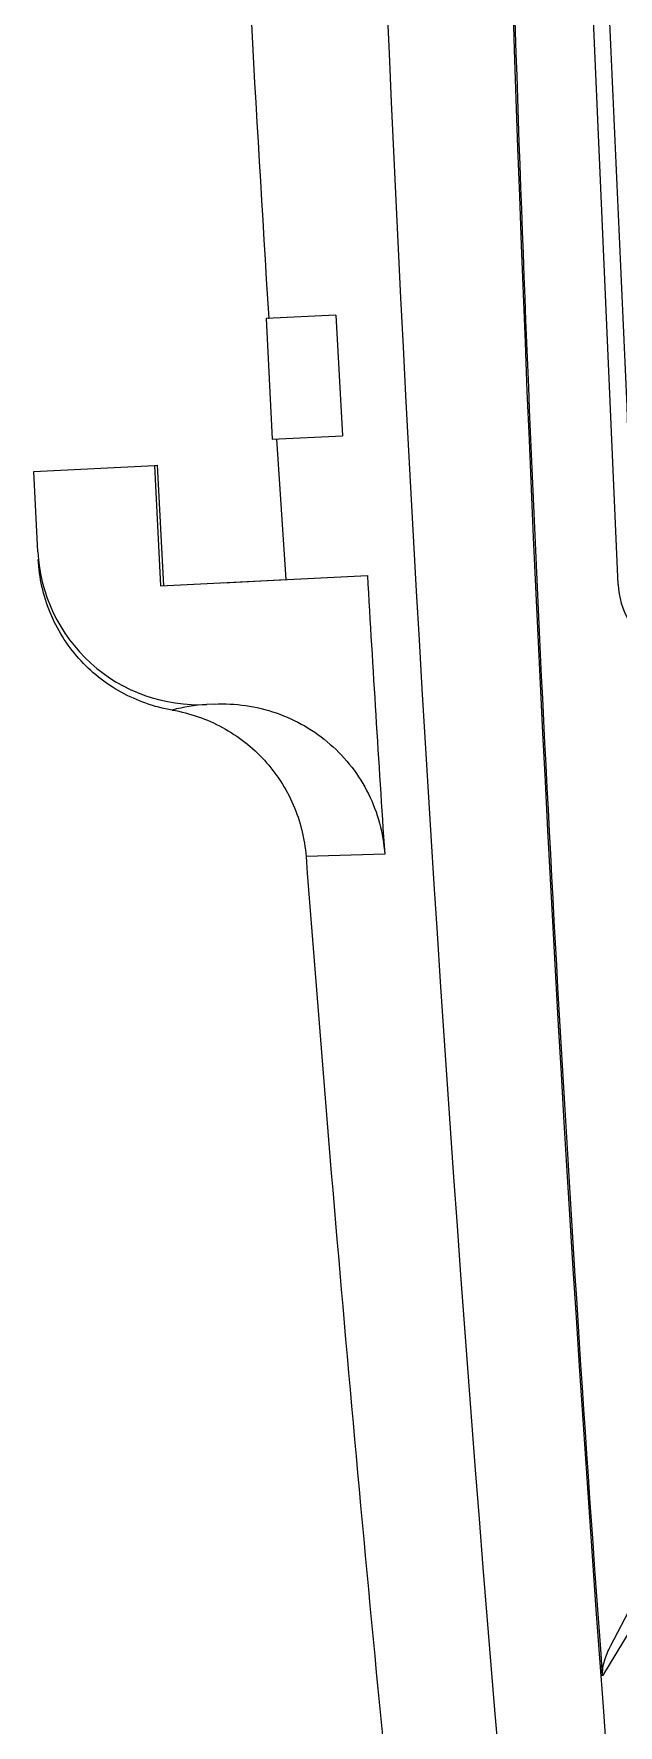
# Model space of a CAD drawing. Header units: millimetres. Extents: x -16130 to 36813, y -8099 to 27484.
# Drawn here: x 30296.1 to 30310.61, y 14746.13 to 14788.15 of the extents above; entities that cross this region are included whole.
import ezdxf

# ---------------------------------------------------------------- set-up
doc = ezdxf.new("R2010")
doc.units = ezdxf.units.MM
doc.header["$LTSCALE"] = 6
doc.layers.add('01_NORMAL', color=7, linetype='Continuous', lineweight=25)

# ---------------------------------------------------------------- blocks, each defined once
blk = doc.blocks.new('140.096a')
at = {"color": 0}
for p, q in [((-51.877, 177.356), (-49.88, 177.457)), ((-49.88, 177.457), (-49.728, 174.461)), ((-49.728, 174.461), (-52.724, 174.309)), ((-49.727, 174.394), (-52.721, 174.237)), ((-49.731, 174.461), (-49.727, 174.394)), ((-52.724, 174.309), (-52.464, 169.175)), ((-55.661, 172.977), (-55.67, 173.159)), ((-52.645, 172.751), (-52.564, 171.197)), ((-46.083, 171.692), (-49.08, 171.54)), ((-49.08, 171.54), (-48.991, 169.794)), ((-45.996, 169.961), (-46.083, 171.692)), ((-46.078, 171.631), (-46.08, 171.631)), ((-46.077, 171.624), (-46.078, 171.631)), ((-49.074, 171.432), (-52.567, 171.197)), ((-59.392, 168.745), (-59.45, 170.698)), ((-45.996, 169.961), (-48.991, 169.794)), ((-52.686, 162.947), (-35.079, 163.716)), ((-76.02, 161.058), (-79.806, 163.333)), ((-79.069, 163.139), (-75.784, 161.429))]:
    blk.add_line(p, q, dxfattribs=at)
for centre, radius, start, end in [((-51.675, 173.361), 4, 92.9, 182.9), ((-59.713, 172.949), 4.049, 3.169, 15.3314), ((7.482, -893.306), 1062.981, 90.89395, 99.283434), ((-355.451, 7158.159), 7002.173, 272.4783169, 272.6225428), ((-52.599, 160.949), 2, 92.5, 146.6156)]:
    blk.add_arc(centre, radius, start, end, dxfattribs=at)
for points, knots in [([(-55.808, 174.019), (-55.733, 174.468), (-55.584, 174.891), (-55.143, 175.688), (-54.863, 176.038), (-54.183, 176.643), (-53.801, 176.881), (-52.959, 177.226), (-52.522, 177.323), (-52.067, 177.346)], [0, 0, 0, 0, 0.25, 0.25, 0.5, 0.5, 0.75, 0.75, 1, 1, 1, 1]), ([(-55.808, 174.019), (-55.845, 173.802), (-55.901, 173.585), (-56.046, 173.166), (-56.135, 172.965), (-56.346, 172.578), (-56.469, 172.392), (-56.742, 172.043), (-56.892, 171.881), (-57.217, 171.585), (-57.394, 171.448), (-57.767, 171.207), (-57.961, 171.103), (-58.365, 170.928), (-58.576, 170.857), (-59.008, 170.75), (-59.227, 170.715), (-59.45, 170.698)], [0, 0, 0, 0, 0.125, 0.125, 0.25, 0.25, 0.375, 0.375, 0.5, 0.5, 0.625, 0.625, 0.75, 0.75, 0.875, 0.875, 1, 1, 1, 1]), ([(-55.661, 172.977), (-55.647, 172.714), (-55.659, 172.455), (-55.732, 171.942), (-55.794, 171.685), (-55.965, 171.192), (-56.073, 170.956), (-56.334, 170.507), (-56.488, 170.292), (-56.831, 169.901), (-57.02, 169.723), (-57.433, 169.405), (-57.657, 169.265), (-58.354, 168.919), (-58.868, 168.779), (-59.392, 168.745)], [0, 0, 0, 0, 0.125, 0.125, 0.25, 0.25, 0.375, 0.375, 0.5, 0.5, 0.625, 0.625, 0.75, 0.75, 1, 1, 1, 1]), ([(-59.45, 170.698), (-68.279, 170.028), (-77.1, 169.241), (-94.728, 167.436), (-103.532, 166.417), (-129.886, 163.016), (-147.387, 160.288), (-164.822, 157.098)], [0, 0, 0, 0, 0.25, 0.25, 0.5, 0.5, 1, 1, 1, 1]), ([(-79.806, 163.333), (-68.04, 164.197), (-56.261, 164.853), (-32.683, 165.749), (-20.89, 165.989), (-9.093, 166.021)], [0, 0, 0, 0, 0.5, 0.5, 1, 1, 1, 1]), ([(-79.806, 163.333), (-79.677, 163.343), (-79.549, 163.321), (-79.302, 163.249), (-79.184, 163.199), (-79.069, 163.139)], [0, 0, 0, 0, 0.5, 0.5, 1, 1, 1, 1])]:
    blk.add_open_spline(points, degree=3, knots=knots, dxfattribs=at)
for points in [[(-14.814, 173.095), (-25.247, 172.766), (-35.669, 172.276), (-46.08, 171.624)], [(-52.464, 169.175), (-54.774, 169.04), (-57.084, 168.896), (-59.392, 168.745)], [(-163.666, 153.667), (-112.552, 161.77), (-60.845, 165.919), (-9.093, 166.058)]]:
    blk.add_open_spline(points, degree=3, dxfattribs=at)
blk = doc.blocks.new('A$C68492346')
at = {"color": 4, "rotation": 269.9999999632163}
blk.add_blockref('140.096a', (38, 75), dxfattribs=at)

msp = doc.modelspace()

# ---------------------------------------------------------------- block references
at = {"layer": '01_NORMAL', "rotation": 180}
msp.add_blockref('A$C68492346', (30511.55558, 14902.15373), dxfattribs=at)

doc.saveas('drawing.dxf')
